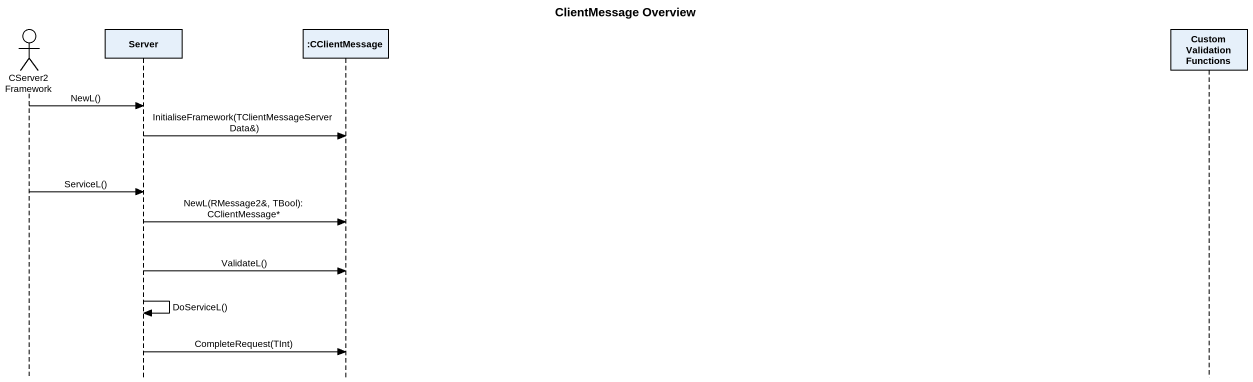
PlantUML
@startuml
title ClientMessage Overview
hide footbox
actor "CServer2 Framework" as CServer2_Framework
participant Server
participant ":CClientMessage" as CClientMessage
participant "Custom Validation Functions" as Custom_Validation_Functions

CServer2_Framework -> Server : NewL()
Server -> CClientMessage : InitialiseFramework(TClientMessageServerData&)
CServer2_Framework -> Server : ServiceL()
Server -> CClientMessage : NewL(RMessage2&, TBool): CClientMessage*
Server -> CClientMessage : ValidateL()
Server -> Server : DoServiceL()
Server -> CClientMessage : CompleteRequest(TInt)
@enduml
